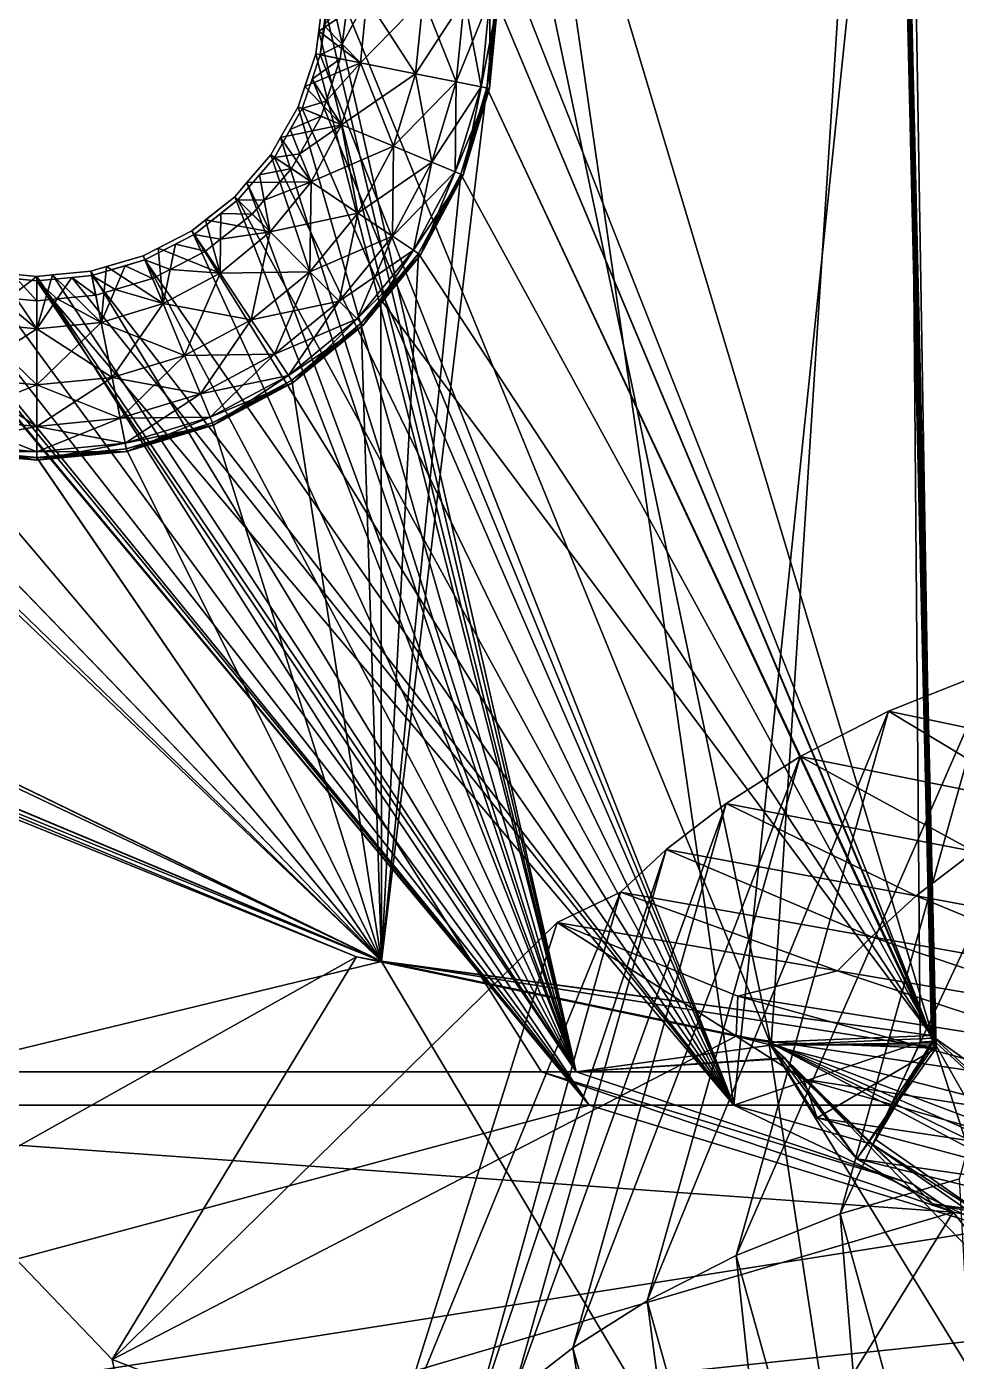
# Model space of a CAD drawing. Extents: x -4 to 137, y -13 to 10.
# Drawn here: x 0.622 to 3.742, y -3.524 to 0.952 of the extents above; entities that cross this region are included whole.
import ezdxf

# ---------------------------------------------------------------- set-up
doc = ezdxf.new("R2010")
doc.units = 0
doc.header["$MEASUREMENT"] = 0

msp = doc.modelspace()

# ---------------------------------------------------------------- linework, layer by layer
for points in [[(3.513428, 3.773057, -15.449228), (3.658691, -2.432048, -15.290351), (2.196365, 1.04693, -15.375971)], [(3.513428, 3.773057, -15.449228), (3.517746, 3.761699, -16.906315), (3.658691, -2.432048, -15.290351)], [(3.663498, -2.445647, -16.908186), (3.658691, -2.432048, -15.290351), (3.517746, 3.761699, -16.906315)], [(3.517746, 3.761699, -16.906315), (3.519577, 3.756686, -17.527205), (3.663498, -2.445647, -16.908186)], [(1.808151, 3.754221, -18.2876), (3.121155, -2.463961, -18.17906), (1.603485, 1.235486, -18.243633)], [(2.063431, 3.754221, -17.541269), (1.607101, 0.857637, -17.591829), (2.99556, -2.665063, -17.653318)], [(1.63147, 1.046922, -17.588524), (1.607101, 0.857637, -17.591829), (2.063431, 3.754221, -17.541269)], [(3.521912, 3.750339, -18.313505), (3.121155, -2.463961, -18.17906), (1.808151, 3.754221, -18.2876)], [(2.166504, 1.347416, -20.458923), (3.674164, -2.474059, -20.508068), (1.808151, 3.753922, -20.424419)], [(1.808151, 3.753922, -20.424419), (3.674164, -2.474059, -20.508068), (3.528259, 3.732794, -20.450243)], [(3.57608, 2.914978, -17.555918), (2.063431, 3.754221, -17.541269), (2.99556, -2.665063, -17.653318)], [(3.666824, -2.440143, -18.155001), (3.121155, -2.463961, -18.17906), (3.521912, 3.750339, -18.313505)], [(3.546341, 2.617997, -17.537811), (3.663498, -2.445647, -16.908186), (3.519577, 3.756686, -17.527205)], [(3.523956, 3.744788, -19.001154), (3.666824, -2.440143, -18.155001), (3.521912, 3.750339, -18.313505)], [(3.523956, 3.744788, -19.001154), (3.528259, 3.732794, -20.450243), (3.669754, -2.462694, -19.020126)], [(3.523956, 3.744788, -19.001154), (3.669754, -2.462694, -19.020126), (3.666824, -2.440143, -18.155001)], [(3.674164, -2.474059, -20.508068), (3.669754, -2.462694, -19.020126), (3.528259, 3.732794, -20.450243)], [(3.620529, -2.454402, -17.649641), (3.57608, 2.914978, -17.555918), (2.99556, -2.665063, -17.653318)], [(3.546341, 2.617997, -17.537811), (3.57608, 2.914978, -17.555918), (3.665512, -2.451111, -17.585037)], [(3.620529, -2.454402, -17.649641), (3.665512, -2.451111, -17.585037), (3.57608, 2.914978, -17.555918)], [(3.663498, -2.445647, -16.908186), (3.546341, 2.617997, -17.537811), (3.665512, -2.451111, -17.585037)], [(2.196106, 1.046906, -20.464169), (3.674164, -2.474059, -20.508068), (2.166504, 1.347416, -20.458923)], [(3.121155, -2.463961, -18.17906), (3.120636, -2.46449, -18.17905), (1.603485, 1.235486, -18.243633)], [(3.120636, -2.46449, -18.17905), (2.466171, -2.553458, -18.177498), (1.603485, 1.235486, -18.243633)], [(1.603485, 1.235486, -18.243633), (2.466171, -2.553458, -18.177498), (1.616348, 1.046922, -18.240343)], [(1.763458, 1.046923, -18.325302), (1.616348, 1.046922, -18.240343), (1.602142, 0.936551, -18.238417)], [(1.763458, 1.046923, -18.325302), (1.602142, 0.936551, -18.238417), (1.742172, 0.830772, -18.3253)], [(1.616348, 1.046922, -18.240343), (2.466171, -2.553458, -18.177498), (1.602142, 0.936551, -18.238417)], [(1.619751, 0.955906, -17.590113), (1.607101, 0.857637, -17.591829), (1.63147, 1.046922, -17.588524)], [(1.680969, 0.89334, -17.551205), (1.619751, 0.955906, -17.590113), (1.700729, 1.046922, -17.548525)], [(1.742172, 0.830771, -17.512297), (1.680969, 0.89334, -17.551205), (1.763458, 1.046922, -17.512299)], [(1.700729, 1.046922, -17.548525), (1.763458, 1.046922, -17.512299), (1.680969, 0.89334, -17.551205)], [(1.927338, 0.79394, -18.609388), (1.952255, 1.046923, -18.609388), (1.742172, 0.830772, -18.3253)], [(1.763458, 1.046923, -18.325302), (1.742172, 0.830772, -18.3253), (1.952255, 1.046923, -18.609388)], [(1.742172, 0.830771, -17.512297), (1.763458, 1.046922, -17.512299), (1.927338, 0.79394, -17.22821)], [(1.952255, 1.046922, -17.22821), (1.927338, 0.79394, -17.22821), (1.763458, 1.046922, -17.512299)], [(2.063675, 0.766821, -18.930557), (2.091263, 1.046923, -18.930555), (1.927338, 0.79394, -18.609388)], [(1.952255, 1.046923, -18.609388), (1.927338, 0.79394, -18.609388), (2.091263, 1.046923, -18.930555)], [(1.927338, 0.79394, -17.22821), (1.952255, 1.046922, -17.22821), (2.063675, 0.76682, -16.907042)], [(2.091263, 1.046923, -16.907042), (2.063675, 0.76682, -16.907042), (1.952255, 1.046922, -17.22821)], [(2.147125, 0.750221, -19.276932), (2.176346, 1.046923, -19.276932), (2.063675, 0.766821, -18.930557)], [(2.091263, 1.046923, -18.930555), (2.063675, 0.766821, -18.930557), (2.176346, 1.046923, -19.276932)], [(2.063675, 0.76682, -16.907042), (2.091263, 1.046923, -16.907042), (2.147125, 0.75022, -16.560669)], [(2.176346, 1.046922, -16.560669), (2.147125, 0.75022, -16.560669), (2.091263, 1.046923, -16.907042)], [(2.175095, 0.744659, -19.629213), (2.204865, 1.046923, -19.629213), (2.147125, 0.750221, -19.276932)], [(2.176346, 1.046923, -19.276932), (2.147125, 0.750221, -19.276932), (2.204865, 1.046923, -19.629213)], [(2.147125, 0.75022, -16.560669), (2.176346, 1.046922, -16.560669), (2.175095, 0.744658, -16.208389)], [(2.166504, 0.746396, -20.469414), (3.674164, -2.474059, -20.508068), (2.196106, 1.046906, -20.464169)], [(2.166504, 0.746396, -20.469414), (2.196106, 1.046906, -20.464169), (2.175095, 0.744659, -19.629213)], [(2.196365, 1.04693, -15.375971), (3.658691, -2.432048, -15.290351), (2.166763, 0.746367, -15.370725)], [(2.196365, 1.04693, -15.375971), (2.166763, 0.746367, -15.370725), (2.204865, 1.046922, -16.208389)], [(2.175095, 0.744658, -16.208389), (2.204865, 1.046922, -16.208389), (2.166763, 0.746367, -15.370725)], [(2.204865, 1.046923, -19.629213), (2.175095, 0.744659, -19.629213), (2.196106, 1.046906, -20.464169)], [(2.204865, 1.046922, -16.208389), (2.175095, 0.744658, -16.208389), (2.176346, 1.046922, -16.560669)], [(1.619751, 0.955906, -17.590113), (1.680969, 0.89334, -17.551205), (1.607101, 0.857637, -17.591829)], [(1.602142, 0.936551, -18.238417), (2.466171, -2.553458, -18.177498), (1.592361, 0.86057, -18.237089)], [(1.592361, 0.86057, -18.237089), (1.742172, 0.830772, -18.3253), (1.602142, 0.936551, -18.238417)], [(1.592361, 0.86057, -18.237089), (2.466171, -2.553458, -18.177498), (1.533066, 0.683428, -18.233997)], [(1.555725, 0.751134, -18.23518), (1.592361, 0.86057, -18.237089), (1.533066, 0.683428, -18.233997)], [(1.742172, 0.830772, -18.3253), (1.592361, 0.86057, -18.237089), (1.555725, 0.751134, -18.23518)], [(1.607101, 0.857637, -17.591829), (1.579605, 0.775472, -17.593264), (2.99556, -2.665063, -17.653318)], [(1.607101, 0.857637, -17.591829), (1.674637, 0.844204, -17.552063), (1.579605, 0.775472, -17.593264)], [(1.674637, 0.844204, -17.552063), (1.607101, 0.857637, -17.591829), (1.680969, 0.89334, -17.551205)], [(1.742172, 0.830771, -17.512297), (1.674637, 0.844204, -17.552063), (1.680969, 0.89334, -17.551205)], [(1.742172, 0.830772, -18.3253), (1.555725, 0.751134, -18.23518), (1.679123, 0.622927, -18.325302)], [(1.627197, 0.702507, -17.554537), (1.579605, 0.775472, -17.593264), (1.674637, 0.844204, -17.552063)], [(1.674637, 0.844204, -17.552063), (1.742172, 0.830771, -17.512297), (1.627197, 0.702507, -17.554537)], [(1.679123, 0.622926, -17.512299), (1.627197, 0.702507, -17.554537), (1.742172, 0.830771, -17.512297)], [(1.742172, 0.830772, -18.3253), (1.679123, 0.622927, -18.325302), (1.927338, 0.79394, -18.609388)], [(1.679123, 0.622926, -17.512299), (1.742172, 0.830771, -17.512297), (1.853546, 0.55068, -17.22821)], [(1.927338, 0.79394, -17.22821), (1.853546, 0.55068, -17.22821), (1.742172, 0.830771, -17.512297)], [(1.579605, 0.775472, -17.593264), (1.546875, 0.677707, -17.594969), (2.99556, -2.665063, -17.653318)], [(1.579605, 0.775472, -17.593264), (1.627197, 0.702507, -17.554537), (1.546875, 0.677707, -17.594969)], [(1.853546, 0.550681, -18.609388), (1.927338, 0.79394, -18.609388), (1.679123, 0.622927, -18.325302)], [(1.927338, 0.79394, -18.609388), (1.853546, 0.550681, -18.609388), (2.063675, 0.766821, -18.930557)], [(1.853546, 0.55068, -17.22821), (1.927338, 0.79394, -17.22821), (1.981964, 0.497481, -16.907042)], [(1.981964, 0.497482, -18.930557), (2.063675, 0.766821, -18.930557), (1.853546, 0.550681, -18.609388)], [(2.063675, 0.76682, -16.907042), (1.981964, 0.497481, -16.907042), (1.927338, 0.79394, -17.22821)], [(2.063675, 0.766821, -18.930557), (1.981964, 0.497482, -18.930557), (2.147125, 0.750221, -19.276932)], [(1.981964, 0.497481, -16.907042), (2.063675, 0.76682, -16.907042), (2.060577, 0.464921, -16.560669)], [(2.147125, 0.75022, -16.560669), (2.060577, 0.464921, -16.560669), (2.063675, 0.76682, -16.907042)], [(1.533066, 0.683428, -18.233997), (1.679123, 0.622927, -18.325302), (1.555725, 0.751134, -18.23518)], [(1.812378, -2.182572, -20.52804), (3.674164, -2.474059, -20.508068), (2.166504, 0.746396, -20.469414)], [(2.078842, 0.457432, -20.474457), (1.812378, -2.182572, -20.52804), (2.166504, 0.746396, -20.469414)], [(2.060577, 0.464922, -19.276932), (2.147125, 0.750221, -19.276932), (1.981964, 0.497482, -18.930557)], [(2.147125, 0.750221, -19.276932), (2.060577, 0.464922, -19.276932), (2.175095, 0.744659, -19.629213)], [(2.060577, 0.464921, -16.560669), (2.147125, 0.75022, -16.560669), (2.086929, 0.454012, -16.208389)], [(2.086929, 0.454013, -19.629213), (2.175095, 0.744659, -19.629213), (2.060577, 0.464922, -19.276932)], [(2.078842, 0.457432, -20.474457), (2.166504, 0.746396, -20.469414), (2.086929, 0.454013, -19.629213)], [(2.166763, 0.746367, -15.370725), (3.658691, -2.432048, -15.290351), (2.079086, 0.457357, -15.365681)], [(2.166763, 0.746367, -15.370725), (2.079086, 0.457357, -15.365681), (2.175095, 0.744658, -16.208389)], [(2.086929, 0.454012, -16.208389), (2.175095, 0.744658, -16.208389), (2.079086, 0.457357, -15.365681)], [(2.175095, 0.744658, -16.208389), (2.086929, 0.454012, -16.208389), (2.147125, 0.75022, -16.560669)], [(2.175095, 0.744659, -19.629213), (2.086929, 0.454013, -19.629213), (2.166504, 0.746396, -20.469414)], [(1.546875, 0.677707, -17.594969), (1.453598, 0.51366, -17.597834), (2.99556, -2.665063, -17.653318)], [(1.506409, 0.606563, -17.59621), (1.453598, 0.51366, -17.597834), (1.546875, 0.677707, -17.594969)], [(1.533066, 0.683428, -18.233997), (2.466171, -2.553458, -18.177498), (1.474136, 0.579807, -18.232189)], [(1.679123, 0.622927, -18.325302), (1.533066, 0.683428, -18.233997), (1.474136, 0.579807, -18.232189)], [(1.546875, 0.677707, -17.594969), (1.610123, 0.651505, -17.555428), (1.506409, 0.606563, -17.59621)], [(1.610123, 0.651505, -17.555428), (1.546875, 0.677707, -17.594969), (1.627197, 0.702507, -17.554537)], [(1.679123, 0.622926, -17.512299), (1.610123, 0.651505, -17.555428), (1.627197, 0.702507, -17.554537)], [(1.538757, 0.525992, -17.557617), (1.506409, 0.606563, -17.59621), (1.610123, 0.651505, -17.555428)], [(1.610123, 0.651505, -17.555428), (1.679123, 0.622926, -17.512299), (1.538757, 0.525992, -17.557617)], [(1.506409, 0.606563, -17.59621), (1.538757, 0.525992, -17.557617), (1.453598, 0.51366, -17.597834)], [(1.679123, 0.622927, -18.325302), (1.474136, 0.579807, -18.232189), (1.576736, 0.431376, -18.325302)], [(1.576736, 0.431375, -17.512297), (1.538757, 0.525992, -17.557617), (1.679123, 0.622926, -17.512299)], [(1.679123, 0.622927, -18.325302), (1.576736, 0.431376, -18.325302), (1.853546, 0.550681, -18.609388)], [(1.576736, 0.431375, -17.512297), (1.679123, 0.622926, -17.512299), (1.733719, 0.32649, -17.228212)], [(1.853546, 0.55068, -17.22821), (1.733719, 0.32649, -17.228212), (1.679123, 0.622926, -17.512299)], [(1.474136, 0.579807, -18.232189), (2.466171, -2.553458, -18.177498), (1.441223, 0.521922, -18.231178)], [(1.441223, 0.521922, -18.231178), (1.576736, 0.431376, -18.325302), (1.474136, 0.579807, -18.232189)], [(1.733719, 0.32649, -18.609388), (1.853546, 0.550681, -18.609388), (1.576736, 0.431376, -18.325302)], [(1.853546, 0.550681, -18.609388), (1.733719, 0.32649, -18.609388), (1.981964, 0.497482, -18.930557)], [(1.733719, 0.32649, -17.228212), (1.853546, 0.55068, -17.22821), (1.849289, 0.249258, -16.907042)], [(1.981964, 0.497481, -16.907042), (1.849289, 0.249258, -16.907042), (1.853546, 0.55068, -17.22821)], [(-3.475983, -2.665063, -17.653318), (2.50975, -2.664972, -17.653316), (-0.142578, 0.513659, -17.597834)], [(-0.142578, 0.513659, -17.597834), (2.50975, -2.664972, -17.653316), (-0.020172, 0.37125, -17.600319)], [(1.453598, 0.51366, -17.597834), (1.331192, 0.37125, -17.600319), (2.99556, -2.665063, -17.653318)], [(1.403061, 0.454873, -17.59886), (1.331192, 0.37125, -17.600319), (1.453598, 0.51366, -17.597834)], [(1.576736, 0.431376, -18.325302), (1.441223, 0.521922, -18.231178), (1.361359, 0.429009, -18.229557)], [(1.441223, 0.521922, -18.231178), (2.466171, -2.553458, -18.177498), (1.361359, 0.429009, -18.229557)], [(1.453598, 0.51366, -17.597834), (1.510223, 0.475816, -17.558493), (1.403061, 0.454873, -17.59886)], [(1.510223, 0.475816, -17.558493), (1.453598, 0.51366, -17.597834), (1.538757, 0.525992, -17.557617)], [(1.576736, 0.431375, -17.512297), (1.510223, 0.475816, -17.558493), (1.538757, 0.525992, -17.557617)], [(1.849289, 0.249258, -18.930557), (1.981964, 0.497482, -18.930557), (1.733719, 0.32649, -18.609388)], [(1.981964, 0.497482, -18.930557), (1.849289, 0.249258, -18.930557), (2.060577, 0.464922, -19.276932)], [(1.849289, 0.249258, -16.907042), (1.981964, 0.497481, -16.907042), (1.920044, 0.201987, -16.560669)], [(2.060577, 0.464921, -16.560669), (1.920044, 0.201987, -16.560669), (1.981964, 0.497481, -16.907042)], [(1.403061, 0.454873, -17.59886), (1.419037, 0.369716, -17.560345), (1.331192, 0.37125, -17.600319)], [(1.419037, 0.369716, -17.560345), (1.403061, 0.454873, -17.59886), (1.510223, 0.475816, -17.558493)], [(1.510223, 0.475816, -17.558493), (1.576736, 0.431375, -17.512297), (1.419037, 0.369716, -17.560345)], [(1.936478, 0.191123, -20.479105), (1.812378, -2.182572, -20.52804), (2.078842, 0.457432, -20.474457)], [(1.920044, 0.201987, -19.276932), (2.060577, 0.464922, -19.276932), (1.849289, 0.249258, -18.930557)], [(2.060577, 0.464922, -19.276932), (1.920044, 0.201987, -19.276932), (2.086929, 0.454013, -19.629213)], [(1.920044, 0.201987, -16.560669), (2.060577, 0.464921, -16.560669), (1.943741, 0.186149, -16.208389)], [(1.943741, 0.186149, -19.629211), (2.086929, 0.454013, -19.629213), (1.920044, 0.201987, -19.276932)], [(1.936478, 0.191123, -20.479105), (2.078842, 0.457432, -20.474457), (1.943741, 0.186149, -19.629211)], [(2.079086, 0.457357, -15.365681), (3.658691, -2.432048, -15.290351), (1.936691, 0.191002, -15.361031)], [(2.079086, 0.457357, -15.365681), (1.936691, 0.191002, -15.361031), (2.086929, 0.454012, -16.208389)], [(1.943741, 0.186149, -16.208389), (2.086929, 0.454012, -16.208389), (1.936691, 0.191002, -15.361031)], [(2.086929, 0.454012, -16.208389), (1.943741, 0.186149, -16.208389), (2.060577, 0.464921, -16.560669)], [(2.086929, 0.454013, -19.629213), (1.943741, 0.186149, -19.629211), (2.078842, 0.457432, -20.474457)], [(1.320709, 0.381722, -18.228731), (1.43895, 0.263481, -18.325302), (1.361359, 0.429009, -18.229557)], [(1.361359, 0.429009, -18.229557), (2.466171, -2.553458, -18.177498), (1.320709, 0.381722, -18.228731)], [(1.576736, 0.431376, -18.325302), (1.361359, 0.429009, -18.229557), (1.43895, 0.263481, -18.325302)], [(1.43895, 0.263479, -17.512299), (1.419037, 0.369716, -17.560345), (1.576736, 0.431375, -17.512297)], [(1.576736, 0.431376, -18.325302), (1.43895, 0.263481, -18.325302), (1.733719, 0.32649, -18.609388)], [(1.43895, 0.263479, -17.512299), (1.576736, 0.431375, -17.512297), (1.572449, 0.129986, -17.22821)], [(1.733719, 0.32649, -17.228212), (1.572449, 0.129986, -17.22821), (1.576736, 0.431375, -17.512297)], [(-0.020172, 0.37125, -17.600319), (2.50975, -2.664972, -17.653316), (0.069412, 0.300487, -17.601553)], [(1.222427, 0.304082, -18.227377), (1.320709, 0.381722, -18.228731), (1.176239, 0.267595, -18.22674)], [(1.320709, 0.381722, -18.228731), (2.466171, -2.553458, -18.177498), (1.176239, 0.267595, -18.22674)], [(1.331192, 0.37125, -17.600319), (1.184433, 0.255329, -17.602343), (2.99556, -2.665063, -17.653318)], [(1.273254, 0.325488, -17.601118), (1.184433, 0.255329, -17.602343), (1.331192, 0.37125, -17.600319)], [(1.43895, 0.263481, -18.325302), (1.320709, 0.381722, -18.228731), (1.222427, 0.304082, -18.227377)], [(1.331192, 0.37125, -17.600319), (1.379135, 0.323299, -17.561155), (1.273254, 0.325488, -17.601118)], [(1.379135, 0.323299, -17.561155), (1.331192, 0.37125, -17.600319), (1.419037, 0.369716, -17.560345)], [(1.43895, 0.263479, -17.512299), (1.379135, 0.323299, -17.561155), (1.419037, 0.369716, -17.560345)], [(1.273254, 0.325488, -17.601118), (1.272308, 0.238908, -17.562628), (1.184433, 0.255329, -17.602343)], [(1.272308, 0.238908, -17.562628), (1.273254, 0.325488, -17.601118), (1.379135, 0.323299, -17.561155)], [(1.379135, 0.323299, -17.561155), (1.43895, 0.263479, -17.512299), (1.272308, 0.238908, -17.562628)], [(1.572449, 0.129986, -18.609388), (1.733719, 0.32649, -18.609388), (1.43895, 0.263481, -18.325302)], [(1.733719, 0.32649, -18.609388), (1.572449, 0.129986, -18.609388), (1.849289, 0.249258, -18.930557)], [(1.572449, 0.129986, -17.22821), (1.733719, 0.32649, -17.228212), (1.670746, 0.031688, -16.907042)], [(1.849289, 0.249258, -16.907042), (1.670746, 0.031688, -16.907042), (1.733719, 0.32649, -17.228212)], [(0.069412, 0.300487, -17.601553), (2.50975, -2.664972, -17.653316), (0.126587, 0.255329, -17.602343)], [(1.176239, 0.267595, -18.22674), (1.271057, 0.125691, -18.325302), (1.222427, 0.304082, -18.227377)], [(1.43895, 0.263481, -18.325302), (1.222427, 0.304082, -18.227377), (1.271057, 0.125691, -18.325302)], [(0.126587, 0.255329, -17.602343), (2.50975, -2.664972, -17.653316), (0.29216, 0.169742, -17.603836)], [(1.063141, 0.209145, -18.225719), (1.176239, 0.267595, -18.22674), (1.013214, 0.183336, -18.225269)], [(1.176239, 0.267595, -18.22674), (2.466171, -2.553458, -18.177498), (1.013214, 0.183336, -18.225269)], [(1.184433, 0.255329, -17.602343), (1.018845, 0.169742, -17.603836), (2.99556, -2.665063, -17.653318)], [(1.12146, 0.222782, -17.602911), (1.018845, 0.169742, -17.603836), (1.184433, 0.255329, -17.602343)], [(1.271057, 0.125691, -18.325302), (1.176239, 0.267595, -18.22674), (1.063141, 0.209145, -18.225719)], [(1.184433, 0.255329, -17.602343), (1.22197, 0.199152, -17.563322), (1.12146, 0.222782, -17.602911)], [(1.22197, 0.199152, -17.563322), (1.184433, 0.255329, -17.602343), (1.272308, 0.238908, -17.562628)], [(1.271057, 0.125691, -17.512299), (1.22197, 0.199152, -17.563322), (1.272308, 0.238908, -17.562628)], [(1.43895, 0.263481, -18.325302), (1.271057, 0.125691, -18.325302), (1.572449, 0.129986, -18.609388)], [(1.271057, 0.125691, -17.512299), (1.43895, 0.263479, -17.512299), (1.375946, -0.03128, -17.22821)], [(1.271057, 0.125691, -17.512299), (1.272308, 0.238908, -17.562628), (1.43895, 0.263479, -17.512299)], [(1.572449, 0.129986, -17.22821), (1.375946, -0.03128, -17.22821), (1.43895, 0.263479, -17.512299)], [(1.670746, 0.031688, -18.930557), (1.849289, 0.249258, -18.930557), (1.572449, 0.129986, -18.609388)], [(1.849289, 0.249258, -18.930557), (1.670746, 0.031688, -18.930557), (1.920044, 0.201987, -19.276932)], [(1.670746, 0.031688, -16.907042), (1.849289, 0.249258, -16.907042), (1.730911, -0.028476, -16.560669)], [(1.920044, 0.201987, -16.560669), (1.730911, -0.028476, -16.560669), (1.849289, 0.249258, -16.907042)], [(1.013214, 0.183336, -18.225269), (2.466171, -2.553458, -18.177498), (0.83757, 0.131672, -18.224367)], [(0.889847, 0.147046, -18.224636), (1.013214, 0.183336, -18.225269), (0.83757, 0.131672, -18.224367)], [(1.079498, 0.023305, -18.325302), (1.013214, 0.183336, -18.225269), (0.889847, 0.147046, -18.224636)], [(1.013214, 0.183336, -18.225269), (1.079498, 0.023305, -18.325302), (1.063141, 0.209145, -18.225719)], [(1.12146, 0.222782, -17.602911), (1.103622, 0.137983, -17.56439), (1.018845, 0.169742, -17.603836)], [(1.271057, 0.125691, -18.325302), (1.063141, 0.209145, -18.225719), (1.079498, 0.023305, -18.325302)], [(1.103622, 0.137983, -17.56439), (1.12146, 0.222782, -17.602911), (1.22197, 0.199152, -17.563322)], [(1.22197, 0.199152, -17.563322), (1.271057, 0.125691, -17.512299), (1.103622, 0.137983, -17.56439)], [(1.730911, -0.028476, -19.276932), (1.920044, 0.201987, -19.276932), (1.670746, 0.031688, -18.930557)], [(1.920044, 0.201987, -19.276932), (1.730911, -0.028476, -19.276932), (1.943741, 0.186149, -19.629211)], [(1.730911, -0.028476, -16.560669), (1.920044, 0.201987, -16.560669), (1.751068, -0.048634, -16.208389)], [(1.751068, -0.048634, -19.629213), (1.943741, 0.186149, -19.629211), (1.730911, -0.028476, -19.276932)], [(1.745071, -0.042459, -15.356956), (1.936691, 0.191002, -15.361031), (1.810654, 0.037449, -15.358351)], [(1.943741, 0.186149, -16.208389), (1.936691, 0.191002, -15.361031), (1.745071, -0.042459, -15.356956)], [(1.751068, -0.048634, -16.208389), (1.943741, 0.186149, -16.208389), (1.745071, -0.042459, -15.356956)], [(1.943741, 0.186149, -16.208389), (1.751068, -0.048634, -16.208389), (1.920044, 0.201987, -16.560669)], [(1.810654, 0.037832, -20.481781), (1.936478, 0.191123, -20.479105), (1.751068, -0.048634, -19.629213)], [(1.751068, -0.048634, -19.629213), (1.936478, 0.191123, -20.479105), (1.943741, 0.186149, -19.629211)], [(1.810654, 0.037832, -20.481781), (1.812378, -2.182572, -20.52804), (1.936478, 0.191123, -20.479105)], [(1.936691, 0.191002, -15.361031), (3.658691, -2.432048, -15.290351), (1.810654, 0.037449, -15.358351)], [(0.29216, 0.169742, -17.603836), (2.50975, -2.664972, -17.653316), (0.470581, 0.117269, -17.604752)], [(0.83757, 0.131672, -18.224367), (0.871658, -0.039745, -18.325302), (0.889847, 0.147046, -18.224636)], [(1.018845, 0.169742, -17.603836), (0.840439, 0.117269, -17.604752), (2.99556, -2.665063, -17.653318)], [(0.95285, 0.150332, -17.604176), (0.840439, 0.117269, -17.604752), (1.018845, 0.169742, -17.603836)], [(0.95285, 0.150332, -17.604176), (0.918732, 0.070465, -17.565569), (0.840439, 0.117269, -17.604752)], [(1.079498, 0.023305, -18.325302), (0.889847, 0.147046, -18.224636), (0.871658, -0.039745, -18.325302)], [(0.918732, 0.070465, -17.565569), (0.95285, 0.150332, -17.604176), (1.044632, 0.10749, -17.564922)], [(1.018845, 0.169742, -17.603836), (1.044632, 0.10749, -17.564922), (0.95285, 0.150332, -17.604176)], [(1.044632, 0.10749, -17.564922), (1.018845, 0.169742, -17.603836), (1.103622, 0.137983, -17.56439)], [(1.079498, 0.023305, -17.512299), (1.044632, 0.10749, -17.564922), (1.103622, 0.137983, -17.56439)], [(1.079498, 0.023305, -17.512299), (1.103622, 0.137983, -17.56439), (1.271057, 0.125691, -17.512299)], [(0.655502, 0.11427, -18.224064), (-2.84639, -2.553458, -18.177498), (0.47345, 0.131672, -18.224367)], [(2.349503, -2.553458, -18.177498), (-2.84639, -2.553458, -18.177498), (0.655502, 0.11427, -18.224064)], [(0.655502, -0.061033, -18.325302), (0.527176, 0.126536, -18.224277), (0.439362, -0.039745, -18.325302)], [(2.50975, -2.664972, -17.653316), (0.655502, 0.099589, -17.605061), (0.470581, 0.117269, -17.604752)], [(0.470581, 0.117269, -17.604752), (0.655502, 0.099589, -17.605061), (0.588348, 0.106011, -17.604948)], [(0.527176, 0.126536, -18.224277), (0.655502, 0.11427, -18.224064), (0.47345, 0.131672, -18.224367)], [(0.525742, 0.044767, -17.566017), (0.588348, 0.106011, -17.604948), (0.655502, 0.032359, -17.566235)], [(0.655502, -0.061033, -18.325302), (0.655502, 0.11427, -18.224064), (0.527176, 0.126536, -18.224277)], [(0.655502, 0.099589, -17.605061), (0.655502, 0.032359, -17.566235), (0.588348, 0.106011, -17.604948)], [(0.709, 0.119383, -18.224152), (2.466171, -2.553458, -18.177498), (0.655502, 0.11427, -18.224064)], [(0.655502, 0.11427, -18.224064), (0.655502, -0.061033, -18.325302), (0.709, 0.119383, -18.224152)], [(0.871658, -0.039745, -18.325302), (0.709, 0.119383, -18.224152), (0.655502, -0.061033, -18.325302)], [(0.655502, 0.11427, -18.224064), (2.466171, -2.553458, -18.177498), (2.349503, -2.553458, -18.177498)], [(0.773102, 0.11083, -17.604864), (0.655502, 0.099589, -17.605061), (2.99556, -2.665063, -17.653318)], [(0.773102, 0.11083, -17.604864), (0.723877, 0.038895, -17.56612), (0.655502, 0.099589, -17.605061)], [(2.99556, -2.665063, -17.653318), (0.655502, 0.099589, -17.605061), (2.50975, -2.664972, -17.653316)], [(0.655502, 0.032359, -17.566235), (0.655502, 0.099589, -17.605061), (0.723877, 0.038895, -17.56612)], [(0.83757, 0.131672, -18.224367), (2.466171, -2.553458, -18.177498), (0.709, 0.119383, -18.224152)], [(0.871658, -0.039745, -18.325302), (0.83757, 0.131672, -18.224367), (0.709, 0.119383, -18.224152)], [(0.723877, 0.038895, -17.56612), (0.773102, 0.11083, -17.604864), (0.853561, 0.051295, -17.565903)], [(0.840439, 0.117269, -17.604752), (0.773102, 0.11083, -17.604864), (2.99556, -2.665063, -17.653318)], [(0.840439, 0.117269, -17.604752), (0.853561, 0.051295, -17.565903), (0.773102, 0.11083, -17.604864)], [(0.853561, 0.051295, -17.565903), (0.840439, 0.117269, -17.604752), (0.918732, 0.070465, -17.565569)], [(1.044632, 0.10749, -17.564922), (1.079498, 0.023305, -17.512299), (0.918732, 0.070465, -17.565569)], [(1.271057, 0.125691, -18.325302), (1.079498, 0.023305, -18.325302), (1.375946, -0.031282, -18.609388)], [(1.079498, 0.023305, -17.512299), (1.271057, 0.125691, -17.512299), (1.151749, -0.151113, -17.22821)], [(1.375946, -0.03128, -17.22821), (1.151749, -0.151113, -17.22821), (1.271057, 0.125691, -17.512299)], [(1.375946, -0.031282, -18.609388), (1.572449, 0.129986, -18.609388), (1.271057, 0.125691, -18.325302)], [(1.572449, 0.129986, -18.609388), (1.375946, -0.031282, -18.609388), (1.670746, 0.031688, -18.930557)], [(1.375946, -0.03128, -17.22821), (1.572449, 0.129986, -17.22821), (1.453171, -0.146866, -16.907042)], [(1.670746, 0.031688, -16.907042), (1.453171, -0.146866, -16.907042), (1.572449, 0.129986, -17.22821)], [(0.439362, -0.039743, -17.512297), (0.525742, 0.044767, -17.566017), (0.655502, -0.061033, -17.512299)], [(0.655502, 0.032359, -17.566235), (0.655502, -0.061033, -17.512299), (0.525742, 0.044767, -17.566017)], [(0.853561, 0.051295, -17.565903), (0.871658, -0.039743, -17.512297), (0.723877, 0.038895, -17.56612)], [(0.871658, -0.039743, -17.512297), (0.853561, 0.051295, -17.565903), (0.918732, 0.070465, -17.565569)], [(0.871658, -0.039743, -17.512297), (0.918732, 0.070465, -17.565569), (1.079498, 0.023305, -17.512299)], [(0.655502, -0.061033, -17.512299), (0.655502, 0.032359, -17.566235), (0.723877, 0.038895, -17.56612)], [(0.655502, -0.061033, -17.512299), (0.723877, 0.038895, -17.56612), (0.871658, -0.039743, -17.512297)], [(1.079498, 0.023305, -18.325302), (0.871658, -0.039745, -18.325302), (1.151749, -0.151114, -18.609388)], [(0.871658, -0.039743, -17.512297), (1.079498, 0.023305, -17.512299), (0.908493, -0.224904, -17.22821)], [(1.151749, -0.151113, -17.22821), (0.908493, -0.224904, -17.22821), (1.079498, 0.023305, -17.512299)], [(1.151749, -0.151114, -18.609388), (1.375946, -0.031282, -18.609388), (1.079498, 0.023305, -18.325302)], [(1.453171, -0.146866, -18.930557), (1.670746, 0.031688, -18.930557), (1.375946, -0.031282, -18.609388)], [(1.670746, 0.031688, -18.930557), (1.453171, -0.146866, -18.930557), (1.730911, -0.028476, -19.276932)], [(1.453171, -0.146866, -16.907042), (1.670746, 0.031688, -16.907042), (1.500443, -0.217612, -16.560669)], [(1.730911, -0.028476, -16.560669), (1.500443, -0.217612, -16.560669), (1.670746, 0.031688, -16.907042)], [(1.744888, -0.042299, -20.483181), (1.812378, -2.182572, -20.52804), (1.810654, 0.037832, -20.481781)], [(1.744888, -0.042299, -20.483181), (1.810654, 0.037832, -20.481781), (1.751068, -0.048634, -19.629213)], [(1.810654, 0.037449, -15.358351), (1.812378, -2.18268, -15.319598), (1.745071, -0.042459, -15.356956)], [(1.810654, 0.037449, -15.358351), (3.658691, -2.432048, -15.290351), (1.812378, -2.18268, -15.319598)], [(-0.931641, -0.850899, -20.504795), (1.812378, -2.182572, -20.52804), (-0.433868, -0.0423, -20.483181)], [(-0.625565, -1.02499, -15.339806), (-0.434036, -0.042457, -15.356956), (1.812378, -2.18268, -15.319598)], [(-0.434036, -0.042457, -15.356956), (-0.200546, -0.234056, -15.353611), (1.812378, -2.18268, -15.319598)], [(-0.433868, -0.0423, -20.483181), (1.812378, -2.182572, -20.52804), (-0.200409, -0.233864, -20.486525)], [(0.439362, -0.039743, -17.512297), (0.655502, -0.061033, -17.512299), (0.402527, -0.224904, -17.22821)], [(0.402527, -0.224905, -18.609388), (0.655502, -0.249822, -18.609388), (0.439362, -0.039745, -18.325302)], [(0.655502, -0.061033, -18.325302), (0.439362, -0.039745, -18.325302), (0.655502, -0.249822, -18.609388)], [(0.655502, -0.061033, -17.512299), (0.871658, -0.039743, -17.512297), (0.655502, -0.249821, -17.22821)], [(0.908493, -0.224904, -17.22821), (0.655502, -0.249821, -17.22821), (0.871658, -0.039743, -17.512297)], [(0.871658, -0.039745, -18.325302), (0.655502, -0.061033, -18.325302), (0.908493, -0.224905, -18.609388)], [(0.908493, -0.224905, -18.609388), (1.151749, -0.151114, -18.609388), (0.871658, -0.039745, -18.325302)], [(1.151749, -0.151113, -17.22821), (1.375946, -0.03128, -17.22821), (1.204941, -0.279545, -16.907042)], [(1.375946, -0.031282, -18.609388), (1.151749, -0.151114, -18.609388), (1.453171, -0.146866, -18.930557)], [(1.453171, -0.146866, -16.907042), (1.204941, -0.279545, -16.907042), (1.375946, -0.03128, -17.22821)], [(1.500443, -0.217613, -19.276932), (1.730911, -0.028476, -19.276932), (1.453171, -0.146866, -18.930557)], [(1.730911, -0.028476, -19.276932), (1.500443, -0.217613, -19.276932), (1.751068, -0.048634, -19.629213)], [(1.500443, -0.217612, -16.560669), (1.730911, -0.028476, -16.560669), (1.516281, -0.241316, -16.208389)], [(1.511429, -0.233864, -20.486525), (1.812378, -2.182572, -20.52804), (1.744888, -0.042299, -20.483181)], [(1.511429, -0.233864, -20.486525), (1.744888, -0.042299, -20.483181), (1.516281, -0.241317, -19.629213)], [(1.745071, -0.042459, -15.356956), (1.812378, -2.18268, -15.319598), (1.511566, -0.234056, -15.353611)], [(1.745071, -0.042459, -15.356956), (1.511566, -0.234056, -15.353611), (1.751068, -0.048634, -16.208389)], [(1.751068, -0.048634, -16.208389), (1.516281, -0.241316, -16.208389), (1.730911, -0.028476, -16.560669)], [(1.751068, -0.048634, -19.629213), (1.516281, -0.241317, -19.629213), (1.744888, -0.042299, -20.483181)], [(0.655502, -0.249821, -17.22821), (0.402527, -0.224904, -17.22821), (0.655502, -0.061033, -17.512299)], [(0.655502, -0.249822, -18.609388), (0.908493, -0.224905, -18.609388), (0.655502, -0.061033, -18.325302)], [(1.516281, -0.241317, -19.629213), (1.751068, -0.048634, -19.629213), (1.500443, -0.217613, -19.276932)], [(1.516281, -0.241316, -16.208389), (1.751068, -0.048634, -16.208389), (1.511566, -0.234056, -15.353611)], [(0.908493, -0.224904, -17.22821), (1.151749, -0.151113, -17.22821), (0.935608, -0.361247, -16.907042)], [(1.151749, -0.151114, -18.609388), (0.908493, -0.224905, -18.609388), (1.204941, -0.279544, -18.930557)], [(1.204941, -0.279545, -16.907042), (0.935608, -0.361247, -16.907042), (1.151749, -0.151113, -17.22821)], [(1.204941, -0.279544, -18.930557), (1.453171, -0.146866, -18.930557), (1.151749, -0.151114, -18.609388)], [(1.453171, -0.146866, -18.930557), (1.204941, -0.279544, -18.930557), (1.500443, -0.217613, -19.276932)], [(1.204941, -0.279545, -16.907042), (1.453171, -0.146866, -16.907042), (1.237503, -0.358154, -16.560669)], [(1.500443, -0.217612, -16.560669), (1.237503, -0.358154, -16.560669), (1.453171, -0.146866, -16.907042)], [(1.237503, -0.358153, -19.276932), (1.500443, -0.217613, -19.276932), (1.204941, -0.279544, -18.930557)], [(1.237503, -0.358154, -16.560669), (1.500443, -0.217612, -16.560669), (1.248428, -0.384491, -16.208389)], [(1.500443, -0.217613, -19.276932), (1.237503, -0.358153, -19.276932), (1.516281, -0.241317, -19.629213)], [(1.516281, -0.241316, -16.208389), (1.248428, -0.384491, -16.208389), (1.500443, -0.217612, -16.560669)], [(-0.200546, -0.234056, -15.353611), (0.065842, -0.376424, -15.351127), (1.812378, -2.18268, -15.319598)], [(-0.200409, -0.233864, -20.486525), (1.812378, -2.182572, -20.52804), (0.065948, -0.37621, -20.489008)], [(0.402527, -0.224904, -17.22821), (0.655502, -0.249821, -17.22821), (0.375397, -0.361247, -16.907042)], [(0.375397, -0.361247, -18.930557), (0.655502, -0.388835, -18.930557), (0.402527, -0.224905, -18.609388)], [(0.655502, -0.388834, -16.907042), (0.375397, -0.361247, -16.907042), (0.655502, -0.249821, -17.22821)], [(0.655502, -0.249822, -18.609388), (0.402527, -0.224905, -18.609388), (0.655502, -0.388835, -18.930557)], [(0.935608, -0.361247, -16.907042), (0.655502, -0.388834, -16.907042), (0.908493, -0.224904, -17.22821)], [(0.655502, -0.249821, -17.22821), (0.908493, -0.224904, -17.22821), (0.655502, -0.388834, -16.907042)], [(0.908493, -0.224905, -18.609388), (0.655502, -0.249822, -18.609388), (0.935608, -0.361247, -18.930557)], [(0.655502, -0.388835, -18.930557), (0.935608, -0.361247, -18.930557), (0.655502, -0.249822, -18.609388)], [(0.935608, -0.361247, -18.930557), (1.204941, -0.279544, -18.930557), (0.908493, -0.224905, -18.609388)], [(1.248428, -0.384491, -19.629213), (1.516281, -0.241317, -19.629213), (1.237503, -0.358153, -19.276932)], [(1.245071, -0.376209, -20.489008), (1.812378, -2.182572, -20.52804), (1.511429, -0.233864, -20.486525)], [(1.245071, -0.376209, -20.489008), (1.511429, -0.233864, -20.486525), (1.248428, -0.384491, -19.629213)], [(1.511566, -0.234056, -15.353611), (1.812378, -2.18268, -15.319598), (1.245163, -0.376425, -15.351127)], [(1.511566, -0.234056, -15.353611), (1.245163, -0.376425, -15.351127), (1.516281, -0.241316, -16.208389)], [(1.248428, -0.384491, -16.208389), (1.516281, -0.241316, -16.208389), (1.245163, -0.376425, -15.351127)], [(1.516281, -0.241317, -19.629213), (1.248428, -0.384491, -19.629213), (1.511429, -0.233864, -20.486525)], [(1.204941, -0.279544, -18.930557), (0.935608, -0.361247, -18.930557), (1.237503, -0.358153, -19.276932)], [(0.935608, -0.361247, -16.907042), (1.204941, -0.279545, -16.907042), (0.952209, -0.444698, -16.560669)], [(1.237503, -0.358154, -16.560669), (0.952209, -0.444698, -16.560669), (1.204941, -0.279545, -16.907042)], [(1.812378, -2.18268, -15.319598), (0.065842, -0.376424, -15.351127), (0.354904, -0.464096, -15.349596)], [(0.065948, -0.37621, -20.489008), (1.812378, -2.182572, -20.52804), (0.35495, -0.463865, -20.49054)], [(0.35881, -0.444698, -19.276932), (0.655502, -0.47392, -19.276932), (0.375397, -0.361247, -18.930557)], [(0.375397, -0.361247, -16.907042), (0.655502, -0.388834, -16.907042), (0.35881, -0.444698, -16.560669)], [(0.655502, -0.473921, -16.560669), (0.35881, -0.444698, -16.560669), (0.655502, -0.388834, -16.907042)], [(0.655502, -0.388835, -18.930557), (0.375397, -0.361247, -18.930557), (0.655502, -0.47392, -19.276932)], [(0.935608, -0.361247, -18.930557), (0.655502, -0.388835, -18.930557), (0.952209, -0.444698, -19.276932)], [(0.952209, -0.444698, -16.560669), (0.655502, -0.473921, -16.560669), (0.935608, -0.361247, -16.907042)], [(0.655502, -0.388834, -16.907042), (0.935608, -0.361247, -16.907042), (0.655502, -0.473921, -16.560669)], [(0.655502, -0.47392, -19.276932), (0.952209, -0.444698, -19.276932), (0.655502, -0.388835, -18.930557)], [(0.952209, -0.444698, -19.276932), (1.237503, -0.358153, -19.276932), (0.935608, -0.361247, -18.930557)], [(1.237503, -0.358153, -19.276932), (0.952209, -0.444698, -19.276932), (1.248428, -0.384491, -19.629213)], [(0.952209, -0.444698, -16.560669), (1.237503, -0.358154, -16.560669), (0.957779, -0.472658, -16.208387)], [(0.957779, -0.472659, -19.629213), (1.248428, -0.384491, -19.629213), (0.952209, -0.444698, -19.276932)], [(0.95607, -0.463865, -20.49054), (1.812378, -2.182572, -20.52804), (1.245071, -0.376209, -20.489008)], [(0.95607, -0.463865, -20.49054), (1.245071, -0.376209, -20.489008), (0.957779, -0.472659, -19.629213)], [(1.245163, -0.376425, -15.351127), (1.812378, -2.18268, -15.319598), (0.956116, -0.464096, -15.349596)], [(1.245163, -0.376425, -15.351127), (0.956116, -0.464096, -15.349596), (1.248428, -0.384491, -16.208389)], [(0.957779, -0.472658, -16.208387), (1.248428, -0.384491, -16.208389), (0.956116, -0.464096, -15.349596)], [(1.248428, -0.384491, -16.208389), (0.957779, -0.472658, -16.208387), (1.237503, -0.358154, -16.560669)], [(1.248428, -0.384491, -19.629213), (0.957779, -0.472659, -19.629213), (1.245071, -0.376209, -20.489008)], [(0.353256, -0.472659, -19.629213), (0.655502, -0.502429, -19.629213), (0.35881, -0.444698, -19.276932)], [(0.35881, -0.444698, -16.560669), (0.655502, -0.473921, -16.560669), (0.353256, -0.472658, -16.208387)], [(0.655502, -0.47392, -19.276932), (0.35881, -0.444698, -19.276932), (0.655502, -0.502429, -19.629213)], [(0.952209, -0.444698, -19.276932), (0.655502, -0.47392, -19.276932), (0.957779, -0.472659, -19.629213)], [(0.957779, -0.472658, -16.208387), (0.655502, -0.502429, -16.208389), (0.952209, -0.444698, -16.560669)], [(0.655502, -0.473921, -16.560669), (0.952209, -0.444698, -16.560669), (0.655502, -0.502429, -16.208389)], [(0.35495, -0.463865, -20.49054), (0.655502, -0.493463, -20.491055), (0.353256, -0.472659, -19.629213)], [(0.353256, -0.472658, -16.208387), (0.655502, -0.502429, -16.208389), (0.354904, -0.464096, -15.349596)], [(0.655502, -0.502429, -16.208389), (0.353256, -0.472658, -16.208387), (0.655502, -0.473921, -16.560669)], [(0.655502, -0.502429, -19.629213), (0.353256, -0.472659, -19.629213), (0.655502, -0.493463, -20.491055)], [(0.655502, -0.493698, -15.349079), (1.812378, -2.18268, -15.319598), (0.354904, -0.464096, -15.349596)], [(0.655502, -0.493698, -15.349079), (0.354904, -0.464096, -15.349596), (0.655502, -0.502429, -16.208389)], [(0.35495, -0.463865, -20.49054), (1.812378, -2.182572, -20.52804), (0.655502, -0.493463, -20.491055)], [(0.655502, -0.493463, -20.491055), (1.812378, -2.182572, -20.52804), (0.95607, -0.463865, -20.49054)], [(0.655502, -0.493463, -20.491055), (0.95607, -0.463865, -20.49054), (0.655502, -0.502429, -19.629213)], [(0.957779, -0.472659, -19.629213), (0.655502, -0.502429, -19.629213), (0.95607, -0.463865, -20.49054)], [(0.956116, -0.464096, -15.349596), (1.812378, -2.18268, -15.319598), (0.655502, -0.493698, -15.349079)], [(0.956116, -0.464096, -15.349596), (0.655502, -0.493698, -15.349079), (0.957779, -0.472658, -16.208387)], [(0.655502, -0.502429, -16.208389), (0.957779, -0.472658, -16.208387), (0.655502, -0.493698, -15.349079)], [(0.655502, -0.502429, -19.629213), (0.957779, -0.472659, -19.629213), (0.655502, -0.47392, -19.276932)], [(-1.002457, -1.038399, -21.124001), (1.812378, -2.183178, -21.281), (-0.931641, -0.850899, -20.504795)], [(1.812378, -2.182572, -20.52804), (-0.931641, -0.850899, -20.504795), (1.812378, -2.183178, -21.281)], [(1.728653, -2.167441, -23.113415), (-1.15535, -1.001543, -22.32353), (0.352051, -2.938408, -23.971342)], [(-1.15535, -1.001543, -22.32353), (1.728653, -2.167441, -23.113415), (-1.002457, -1.038399, -21.124001)], [(-0.625565, -1.02499, -15.339806), (1.812378, -2.18268, -15.319598), (-0.727982, -1.12027, -14.42463)], [(1.812378, -2.183178, -21.281), (-1.002457, -1.038399, -21.124001), (1.728653, -2.167441, -23.113415)], [(-0.76004, -1.107639, -13.158751), (1.812378, -2.183178, -12.474834), (-1.120239, -2.893765, -13.236425)], [(1.812378, -2.183178, -12.474834), (-0.76004, -1.107639, -13.158751), (1.812378, -2.183178, -14.246832)], [(-0.727982, -1.12027, -14.42463), (1.812378, -2.183178, -14.246832), (-0.76004, -1.107639, -13.158751)], [(3.75325, -2.91217, -35.537468), (4.26088, -1.089188, -35.26844), (3.352066, -3.029743, -34.066475)], [(3.862244, -1.205681, -33.806675), (3.352066, -3.029743, -34.066475), (4.26088, -1.089188, -35.26844)], [(1.812378, -2.183178, -14.246832), (-0.727982, -1.12027, -14.42463), (1.812378, -2.18268, -15.319598)], [(3.352066, -3.029743, -34.066475), (3.862244, -1.205681, -33.806675), (3.003082, -3.16905, -32.533081)], [(3.514969, -1.34413, -32.280605), (3.003082, -3.16905, -32.533081), (3.862244, -1.205681, -33.806675)], [(3.514969, -1.34413, -32.280605), (3.862244, -1.205681, -33.806675), (4.331406, -1.515645, -32.098167)], [(3.003082, -3.16905, -32.533081), (3.514969, -1.34413, -32.280605), (2.704742, -3.321812, -30.972034)], [(3.217789, -1.496181, -30.72562), (2.704742, -3.321812, -30.972034), (3.514969, -1.34413, -32.280605)], [(3.217789, -1.496181, -30.72562), (3.514969, -1.34413, -32.280605), (4.043167, -1.66233, -30.596708)], [(4.331406, -1.515645, -32.098167), (4.043167, -1.66233, -30.596708), (3.514969, -1.34413, -32.280605)], [(2.704742, -3.321812, -30.972034), (3.217789, -1.496181, -30.72562), (2.455582, -3.479722, -29.418282)], [(2.969452, -1.653477, -29.177111), (2.455582, -3.479722, -29.418282), (3.217789, -1.496181, -30.72562)], [(2.969452, -1.653477, -29.177111), (3.217789, -1.496181, -30.72562), (3.802322, -1.814106, -29.101503)], [(4.043167, -1.66233, -30.596708), (3.802322, -1.814106, -29.101503), (3.217789, -1.496181, -30.72562)], [(0.352051, -2.938408, -23.971342), (-1.16568, -1.531659, -23.073238), (0.838333, -5.235873, -24.09549)], [(-0.667328, -4.195571, -23.136383), (0.838333, -5.235873, -24.09549), (-1.16568, -1.531659, -23.073238)], [(2.455582, -3.479722, -29.418282), (2.969452, -1.653477, -29.177111), (2.254227, -3.634465, -27.906874)], [(2.768738, -1.807664, -27.67046), (2.254227, -3.634465, -27.906874), (2.969452, -1.653477, -29.177111)], [(2.768738, -1.807664, -27.67046), (2.969452, -1.653477, -29.177111), (3.607651, -1.962887, -27.646717)], [(3.802322, -1.814106, -29.101503), (3.607651, -1.962887, -27.646717), (2.969452, -1.653477, -29.177111)], [(2.254227, -3.634465, -27.906874), (2.768738, -1.807664, -27.67046), (2.108139, -3.778687, -26.464661)], [(2.614487, -1.950389, -26.241022), (2.108139, -3.778687, -26.464661), (2.768738, -1.807664, -27.67046)], [(2.614487, -1.950389, -26.241022), (2.768738, -1.807664, -27.67046), (3.457932, -2.100587, -26.266525)], [(3.607651, -1.962887, -27.646717), (3.457932, -2.100587, -26.266525), (2.768738, -1.807664, -27.67046)], [(3.607651, -1.962887, -27.646717), (3.802322, -1.814106, -29.101503), (4.446548, -2.11811, -27.622978)], [(2.108139, -3.778687, -26.464661), (2.614487, -1.950389, -26.241022), (1.827499, -3.872692, -25.441143)], [(2.402725, -2.053176, -25.142544), (1.827499, -3.872692, -25.441143), (2.614487, -1.950389, -26.241022)], [(2.402725, -2.053176, -25.142544), (2.614487, -1.950389, -26.241022), (3.343735, -2.214385, -25.080736)], [(3.457932, -2.100587, -26.266525), (3.343735, -2.214385, -25.080736), (2.614487, -1.950389, -26.241022)], [(3.457932, -2.100587, -26.266525), (3.607651, -1.962887, -27.646717), (4.301483, -2.250789, -26.291988)], [(4.446548, -2.11811, -27.622978), (4.301483, -2.250789, -26.291988), (3.607651, -1.962887, -27.646717)], [(1.827499, -3.872692, -25.441143), (2.402725, -2.053176, -25.142544), (0.908447, -3.518324, -24.293819)], [(3.003296, -2.433776, -23.395975), (0.908447, -3.518324, -24.293819), (2.402725, -2.053176, -25.142544)], [(3.343735, -2.214385, -25.080736), (3.008972, -2.299766, -24.150038), (2.402725, -2.053176, -25.142544)], [(3.008972, -2.299766, -24.150038), (3.003296, -2.433776, -23.395975), (2.402725, -2.053176, -25.142544)], [(3.343735, -2.214385, -25.080736), (3.457932, -2.100587, -26.266525), (4.250168, -2.367704, -25.086254)], [(4.301483, -2.250789, -26.291988), (4.250168, -2.367704, -25.086254), (3.457932, -2.100587, -26.266525)], [(3.508072, -5.028249, -12.338095), (-1.120239, -2.893765, -13.236425), (1.812378, -2.183178, -12.474834)], [(0.352051, -2.938408, -23.971342), (0.908447, -3.518324, -24.293819), (1.728653, -2.167441, -23.113415)], [(3.003296, -2.433776, -23.395975), (1.728653, -2.167441, -23.113415), (0.908447, -3.518324, -24.293819)], [(1.728653, -2.167441, -23.113415), (3.003296, -2.433776, -23.395975), (1.812378, -2.183178, -21.281)], [(1.812378, -2.183178, -21.281), (3.113022, -2.454401, -21.343306), (1.812378, -2.182572, -20.52804)], [(3.674164, -2.474059, -20.508068), (1.812378, -2.182572, -20.52804), (3.113022, -2.454401, -21.343306)], [(1.812378, -2.18268, -15.319598), (3.658691, -2.432048, -15.290351), (1.812378, -2.183178, -14.246832)], [(3.113022, -2.454401, -21.343306), (1.812378, -2.183178, -21.281), (3.003296, -2.433776, -23.395975)], [(3.113022, -2.454401, -12.212553), (1.812378, -2.183178, -12.474834), (3.113022, -2.454401, -14.183396)], [(1.812378, -2.183178, -14.246832), (3.113022, -2.454401, -14.183396), (1.812378, -2.183178, -12.474834)], [(1.812378, -2.183178, -12.474834), (3.113022, -2.454401, -12.212553), (3.508072, -5.028249, -12.338095)], [(3.113022, -2.454401, -14.183396), (1.812378, -2.183178, -14.246832), (3.658691, -2.432048, -15.290351)], [(3.008972, -2.299766, -24.150038), (3.343735, -2.214385, -25.080736), (4.136139, -2.476503, -23.961967)], [(4.250168, -2.367704, -25.086254), (4.136139, -2.476503, -23.961967), (3.343735, -2.214385, -25.080736)], [(3.003296, -2.433776, -23.395975), (3.008972, -2.299766, -24.150038), (4.059799, -2.588782, -22.845488)], [(4.136139, -2.476503, -23.961967), (4.059799, -2.588782, -22.845488), (3.008972, -2.299766, -24.150038)], [(3.523117, -2.66502, -17.653316), (3.620529, -2.454402, -17.649641), (2.99556, -2.665063, -17.653318)], [(4.059799, -2.588782, -22.845488), (4.087936, -2.712239, -21.696447), (3.003296, -2.433776, -23.395975)], [(3.003296, -2.433776, -23.395975), (3.229294, -2.578519, -21.509293), (3.113022, -2.454401, -21.343306)], [(3.229294, -2.578519, -21.509293), (3.003296, -2.433776, -23.395975), (4.087936, -2.712239, -21.696447)], [(3.113022, -2.454401, -14.183396), (3.658691, -2.432048, -15.290351), (5.335487, -3.63054, -14.765541)], [(3.229294, -2.578519, -21.509293), (3.275497, -2.707445, -20.401499), (3.113022, -2.454401, -21.343306)], [(3.674164, -2.474059, -20.508068), (3.113022, -2.454401, -21.343306), (3.275497, -2.707445, -20.401499)], [(6.898232, -4.122, -11.836518), (3.113022, -2.454401, -12.212553), (7.654541, -4.17187, -12.594121)], [(6.20475, -3.964232, -13.004992), (7.654541, -4.17187, -12.594121), (3.113022, -2.454401, -12.212553)], [(6.898232, -4.122, -11.836518), (6.534782, -5.987885, -11.739391), (3.113022, -2.454401, -12.212553)], [(3.113022, -2.454401, -12.212553), (3.113022, -2.454401, -14.183396), (6.20475, -3.964232, -13.004992)], [(5.160446, -5.790287, -12.01738), (3.113022, -2.454401, -12.212553), (6.534782, -5.987885, -11.739391)], [(5.335487, -3.63054, -14.765541), (6.20475, -3.964232, -13.004992), (3.113022, -2.454401, -14.183396)], [(5.160446, -5.790287, -12.01738), (3.508072, -5.028249, -12.338095), (3.113022, -2.454401, -12.212553)], [(3.667191, -2.455708, -18.154602), (3.121155, -2.463961, -18.17906), (3.666824, -2.440143, -18.155001)], [(3.669754, -2.462694, -19.020126), (3.121155, -2.463961, -18.17906), (3.667191, -2.455708, -18.154602)], [(3.665512, -2.451111, -17.585037), (3.461838, -2.79753, -17.653318), (3.4702, -2.779432, -17.615314)], [(3.523117, -2.66502, -17.653316), (3.461838, -2.79753, -17.653318), (3.665512, -2.451111, -17.585037)], [(3.663498, -2.445647, -16.908186), (3.4702, -2.779432, -17.615314), (3.859863, -3.052255, -17.620075)], [(3.663498, -2.445647, -16.908186), (3.665512, -2.451111, -17.585037), (3.4702, -2.779432, -17.615314)], [(3.620529, -2.454402, -17.649641), (3.523117, -2.66502, -17.653316), (3.665512, -2.451111, -17.585037)], [(4.660995, -3.35009, -16.319513), (5.335487, -3.63054, -14.765541), (3.658691, -2.432048, -15.290351)], [(3.658691, -2.432048, -15.290351), (3.663498, -2.445647, -16.908186), (4.660995, -3.35009, -16.319513)], [(4.071732, -3.163229, -17.296448), (4.660995, -3.35009, -16.319513), (3.663498, -2.445647, -16.908186)], [(3.663498, -2.445647, -16.908186), (3.859863, -3.052255, -17.620075), (4.071732, -3.163229, -17.296448)], [(3.667191, -2.455708, -18.154602), (3.666824, -2.440143, -18.155001), (3.669754, -2.462694, -19.020126)], [(3.166397, -2.506969, -18.178308), (2.466171, -2.553458, -18.177498), (3.120636, -2.46449, -18.17905)], [(3.120636, -2.46449, -18.17905), (3.121155, -2.463961, -18.17906), (3.407822, -2.845192, -19.335545)], [(3.407822, -2.845192, -19.335545), (3.166397, -2.506969, -18.178308), (3.120636, -2.46449, -18.17905)], [(3.669754, -2.462694, -19.020126), (3.407822, -2.845192, -19.335545), (3.121155, -2.463961, -18.17906)], [(3.275497, -2.707445, -20.401499), (3.407822, -2.845192, -19.335545), (3.674164, -2.474059, -20.508068)], [(3.669754, -2.462694, -19.020126), (3.674164, -2.474059, -20.508068), (3.407822, -2.845192, -19.335545)], [(3.168228, -2.508699, -18.17828), (2.466171, -2.553458, -18.177498), (3.166397, -2.506969, -18.178308)], [(3.21373, -2.553458, -18.177498), (2.466171, -2.553458, -18.177498), (3.168228, -2.508699, -18.17828)], [(3.166397, -2.506969, -18.178308), (3.407822, -2.845192, -19.335545), (3.168228, -2.508699, -18.17828)], [(3.663635, -2.99603, -18.371862), (3.168228, -2.508699, -18.17828), (3.407822, -2.845192, -19.335545)], [(3.663635, -2.99603, -18.371862), (3.404099, -2.740721, -18.177498), (3.168228, -2.508699, -18.17828)], [(3.21373, -2.553458, -18.177498), (3.168228, -2.508699, -18.17828), (3.404099, -2.740721, -18.177498)], [(-1.839905, -4.664854, -18.177498), (-2.84639, -2.553458, -18.177498), (3.731094, -3.023669, -18.177498)], [(2.349503, -2.553458, -18.177498), (3.731094, -3.023669, -18.177498), (-2.84639, -2.553458, -18.177498)], [(3.731094, -3.023669, -18.177498), (2.349503, -2.553458, -18.177498), (3.598129, -2.931592, -18.177498)], [(2.466171, -2.553458, -18.177498), (3.598129, -2.931592, -18.177498), (2.349503, -2.553458, -18.177498)], [(3.208115, -2.553458, -18.177498), (2.466171, -2.553458, -18.177498), (3.21373, -2.553458, -18.177498)], [(3.203064, -2.553458, -18.177498), (2.466171, -2.553458, -18.177498), (3.208115, -2.553458, -18.177498)], [(3.598129, -2.931592, -18.177498), (2.466171, -2.553458, -18.177498), (3.203064, -2.553458, -18.177498)], [(3.598129, -2.931592, -18.177498), (3.203064, -2.553458, -18.177498), (3.404099, -2.740721, -18.177498)], [(3.208115, -2.553458, -18.177498), (3.404099, -2.740721, -18.177498), (3.203064, -2.553458, -18.177498)], [(3.212021, -2.553458, -18.177498), (3.208115, -2.553458, -18.177498), (3.21373, -2.553458, -18.177498)], [(3.404099, -2.740721, -18.177498), (3.208115, -2.553458, -18.177498), (3.212021, -2.553458, -18.177498)], [(3.404099, -2.740721, -18.177498), (3.212021, -2.553458, -18.177498), (3.21373, -2.553458, -18.177498)], [(4.087936, -2.712239, -21.696447), (4.12471, -2.835637, -20.636066), (3.229294, -2.578519, -21.509293)], [(3.275497, -2.707445, -20.401499), (3.229294, -2.578519, -21.509293), (4.12471, -2.835637, -20.636066)], [(-3.475983, -2.665063, -17.653318), (-3.155075, -4.186769, -17.653318), (2.50975, -2.664972, -17.653316)], [(3.871445, -3.081169, -17.653316), (2.50975, -2.664972, -17.653316), (-3.155075, -4.186769, -17.653318)], [(2.50975, -2.664972, -17.653316), (3.871445, -3.081169, -17.653316), (2.99556, -2.665063, -17.653318)], [(3.461838, -2.79753, -17.653318), (3.523117, -2.66502, -17.653316), (2.99556, -2.665063, -17.653318)], [(3.461838, -2.79753, -17.653318), (2.99556, -2.665063, -17.653318), (3.871445, -3.081169, -17.653316)], [(4.12471, -2.835637, -20.636066), (4.252884, -2.96853, -19.608135), (3.275497, -2.707445, -20.401499)], [(3.407822, -2.845192, -19.335545), (3.275497, -2.707445, -20.401499), (4.252884, -2.96853, -19.608135)], [(3.663635, -2.99603, -18.230377), (3.404099, -2.740721, -18.177498), (3.663635, -2.99603, -18.371862)], [(3.663635, -2.99603, -18.230377), (3.598129, -2.931592, -18.177498), (3.404099, -2.740721, -18.177498)], [(3.4702, -2.779432, -17.615314), (3.461838, -2.79753, -17.653318), (3.859863, -3.052255, -17.620075)], [(3.871445, -3.081169, -17.653316), (3.859863, -3.052255, -17.620075), (3.461838, -2.79753, -17.653318)], [(4.252884, -2.96853, -19.608135), (4.500763, -3.114126, -18.681356), (3.407822, -2.845192, -19.335545)], [(3.663635, -2.99603, -18.371862), (3.407822, -2.845192, -19.335545), (4.500763, -3.114126, -18.681356)], [(-1.120239, -2.893765, -13.236425), (3.508072, -5.028249, -12.338095), (-0.590118, -5.697312, -13.779535)], [(0.908447, -3.518324, -24.293819), (0.352051, -2.938408, -23.971342), (1.37587, -5.607273, -24.437902)], [(0.838333, -5.235873, -24.09549), (1.37587, -5.607273, -24.437902), (0.352051, -2.938408, -23.971342)], [(3.352066, -3.029743, -34.066475), (3.862244, -4.864453, -34.235405), (3.75325, -2.91217, -35.537468)], [(3.663635, -2.99603, -18.230377), (3.731094, -3.023669, -18.177498), (3.598129, -2.931592, -18.177498)], [(4.500763, -3.114126, -18.681356), (4.500763, -3.114126, -18.539869), (3.663635, -2.99603, -18.371862)], [(3.663635, -2.99603, -18.230377), (3.663635, -2.99603, -18.371862), (4.500763, -3.114126, -18.539869)], [(4.500763, -3.114126, -18.539869), (4.340714, -3.132445, -18.177498), (3.663635, -2.99603, -18.230377)], [(3.731094, -3.023669, -18.177498), (3.663635, -2.99603, -18.230377), (4.340714, -3.132445, -18.177498)], [(1.810547, -6.130318, -18.177498), (-1.839905, -4.664854, -18.177498), (3.731094, -3.023669, -18.177498)], [(5.326927, -5.031764, -18.177498), (1.810547, -6.130318, -18.177498), (3.731094, -3.023669, -18.177498)], [(3.003082, -3.16905, -32.533081), (3.514969, -5.002903, -32.709332), (3.352066, -3.029743, -34.066475)], [(3.862244, -4.864453, -34.235405), (3.352066, -3.029743, -34.066475), (3.514969, -5.002903, -32.709332)], [(5.681305, -3.371903, -18.177498), (5.326927, -5.031764, -18.177498), (3.731094, -3.023669, -18.177498)], [(4.340714, -3.132445, -18.177498), (4.705032, -3.197526, -18.177498), (3.731094, -3.023669, -18.177498)], [(4.705032, -3.197526, -18.177498), (5.681305, -3.371903, -18.177498), (3.731094, -3.023669, -18.177498)], [(5.166092, -3.312364, -17.653318), (3.871445, -3.081169, -17.653316), (-3.155075, -4.186769, -17.653318)], [(2.704742, -3.321812, -30.972034), (3.217789, -5.154953, -31.15435), (3.003082, -3.16905, -32.533081)], [(3.514969, -5.002903, -32.709332), (3.003082, -3.16905, -32.533081), (3.217789, -5.154953, -31.15435)], [(5.675011, -3.400257, -17.653318), (5.166092, -3.312364, -17.653318), (-3.155075, -4.186769, -17.653318)], [(2.455582, -3.479722, -29.418282), (2.969452, -5.312248, -29.605839), (2.704742, -3.321812, -30.972034)], [(3.217789, -5.154953, -31.15435), (2.704742, -3.321812, -30.972034), (2.969452, -5.312248, -29.605839)], [(-3.155075, -4.186769, -17.653318), (4.321747, -4.956659, -17.653318), (5.675011, -3.400257, -17.653318)], [(2.254227, -3.634465, -27.906874), (2.768738, -5.466436, -28.099186), (2.455582, -3.479722, -29.418282)], [(2.969452, -5.312248, -29.605839), (2.455582, -3.479722, -29.418282), (2.768738, -5.466436, -28.099186)], [(0.908447, -3.518324, -24.293819), (1.37587, -5.607273, -24.437902), (1.827499, -3.872692, -25.441143)]]:
    msp.add_3dface(points)

doc.saveas('drawing.dxf')
